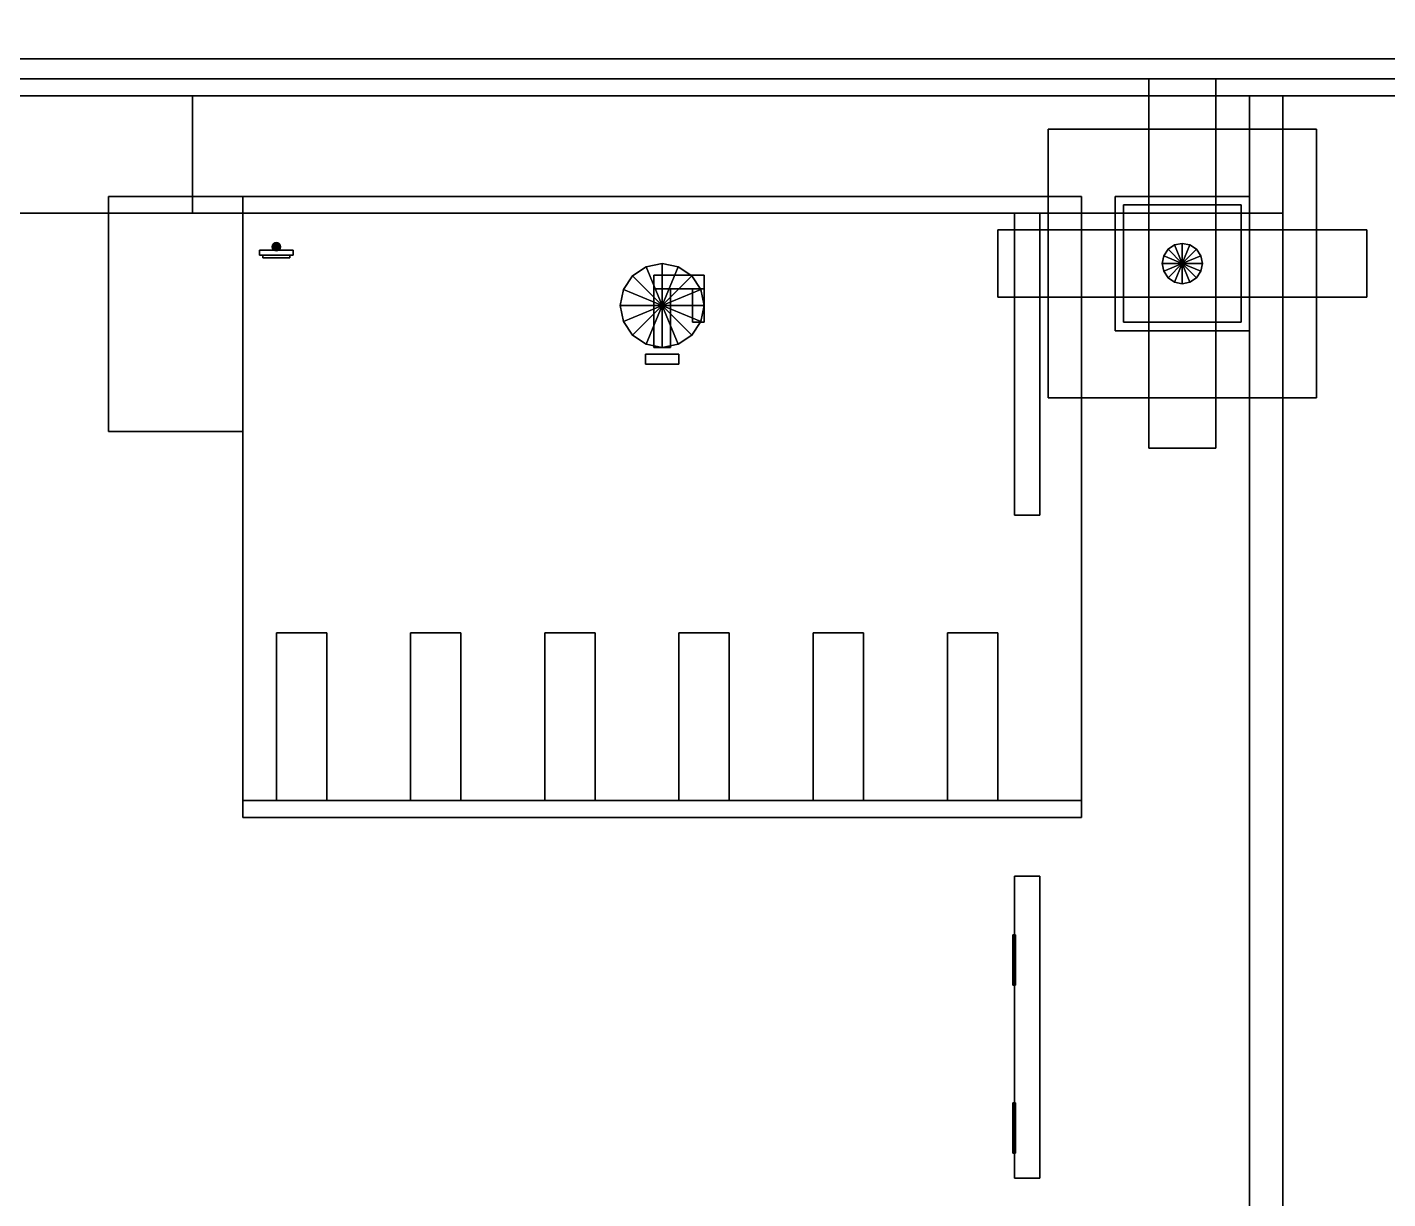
# Model space of a CAD drawing. Header units: millimetres. Extents: x -8000 to 18500, y -500 to 32500.
# Drawn here: x 5515 to 13625, y 18928 to 25908 of the extents above; entities that cross this region are included whole.
import ezdxf

# ---------------------------------------------------------------- set-up
doc = ezdxf.new("R2010")
doc.units = ezdxf.units.MM
doc.layers.add('3D-SITE', color=7, linetype='Continuous')

msp = doc.modelspace()

# ---------------------------------------------------------------- linework, layer by layer
at = {"layer": '3D-SITE', "color": 7}
for points in [[(-8000, 25500, -40), (-8000, 32500, -40), (18000, 32500, -40), (18000, 25500, -40)], [(-8000, 25500), (18000, 25500), (18000, 32500), (-8000, 32500)], [(-8000, 25600, 2), (-8000, 25720, 2), (18000, 25720, 2), (18000, 25600, 2)], [(-8000, 25720, 2), (-8000, 25720, 10), (18000, 25720, 10), (18000, 25720, 2)], [(-8000, 25600, 10), (18000, 25600, 10), (18000, 25720, 10), (-8000, 25720, 10)], [(-8000, 25600, 2), (18000, 25600, 2), (18000, 25600, 10), (-8000, 25600, 10)], [(12200, 23400, 4300), (12200, 25600, 4300), (12600, 25600, 4300), (12600, 23400, 4300)], [(12200, 25600, 4300), (12200, 25600, 4450), (12600, 25600, 4450), (12600, 25600, 4300)], [(12200, 23400, 4300), (12200, 23400, 4450), (12200, 25600, 4450), (12200, 25600, 4300)], [(12200, 23400, 4450), (12600, 23400, 4450), (12600, 25600, 4450), (12200, 25600, 4450)], [(12600, 23400, 4300), (12600, 25600, 4300), (12600, 25600, 4450), (12600, 23400, 4450)], [(-8000, 25500, -40), (18000, 25500, -40), (18000, 25500), (-8000, 25500)], [(-3000, 9900, -30), (-3000, 25500, -30), (13000, 25500, -30), (13000, 9900, -30)], [(-3000, 25500, -30), (-3000, 25500), (13000, 25500), (13000, 25500, -30)], [(-3000, 9900), (13000, 9900), (13000, 25500), (-3000, 25500)], [(500, 24800), (500, 25500), (6500, 25500), (6500, 24800)], [(500, 25500), (500, 25500, 50), (6500, 25500, 50), (6500, 25500)], [(500, 24800, 50), (6500, 24800, 50), (6500, 25500, 50), (500, 25500, 50)], [(6500, 24800), (6500, 25500), (13000, 25500), (13000, 24800)], [(6500, 25500), (6500, 25500, 150), (13000, 25500, 150), (13000, 25500)], [(6500, 24800), (6500, 24800, 150), (6500, 25500, 150), (6500, 25500)], [(6500, 24800, 150), (13000, 24800, 150), (13000, 25500, 150), (6500, 25500, 150)], [(6500, 24800), (6500, 25500), (6500, 25500, 50), (6500, 24800, 50)], [(12800, 9900), (12800, 25500), (13000, 25500), (13000, 9900)], [(12800, 25500), (12800, 25500, 160), (13000, 25500, 160), (13000, 25500)], [(12800, 9900), (12800, 9900, 160), (12800, 25500, 160), (12800, 25500)], [(12800, 9900, 160), (13000, 9900, 160), (13000, 25500, 160), (12800, 25500, 160)], [(13000, 9900, -30), (13000, 25500, -30), (13000, 25500), (13000, 9900)], [(13000, 9900), (13000, 25500), (13000, 25500, 160), (13000, 9900, 160)], [(13000, 24800), (13000, 25500), (13000, 25500, 150), (13000, 24800, 150)], [(11600, 23700, 4400), (11600, 25300, 4400), (13200, 25300, 4400), (13200, 23700, 4400)], [(11600, 25300, 4400), (11600, 25300, 4650), (13200, 25300, 4650), (13200, 25300, 4400)], [(11600, 23700, 4400), (11600, 23700, 4650), (11600, 25300, 4650), (11600, 25300, 4400)], [(11600, 23700, 4650), (13200, 23700, 4650), (13200, 25300, 4650), (11600, 25300, 4650)], [(13200, 23700, 4400), (13200, 25300, 4400), (13200, 25300, 4650), (13200, 23700, 4650)], [(6000, 23500), (6000, 24900), (6800, 24900), (6800, 23500)], [(6000, 24900), (6000, 24900, 150), (6800, 24900, 150), (6800, 24900)], [(6000, 23500), (6000, 23500, 150), (6000, 24900, 150), (6000, 24900)], [(6000, 23500, 150), (6800, 23500, 150), (6800, 24900, 150), (6000, 24900, 150)], [(6800, 21200, 2), (6800, 24900, 2), (11800, 24900, 2), (11800, 21200, 2)], [(6800, 24900, 2), (6800, 24900, 8), (11800, 24900, 8), (11800, 24900, 2)], [(6800, 21200, 2), (6800, 21200, 8), (6800, 24900, 8), (6800, 24900, 2)], [(6800, 21200, 8), (11800, 21200, 8), (11800, 24900, 8), (6800, 24900, 8)], [(6800, 24800, 4), (6800, 24900, 4), (11800, 24900, 4), (11800, 24800, 4)], [(6800, 24900, 4), (6800, 24900, 12), (11800, 24900, 12), (11800, 24900, 4)], [(6800, 24800, 4), (6800, 24800, 12), (6800, 24900, 12), (6800, 24900, 4)], [(6800, 24800, 12), (11800, 24800, 12), (11800, 24900, 12), (6800, 24900, 12)], [(6800, 23500), (6800, 24900), (6800, 24900, 150), (6800, 23500, 150)], [(11800, 21200, 2), (11800, 24900, 2), (11800, 24900, 8), (11800, 21200, 8)], [(11800, 24800, 4), (11800, 24900, 4), (11800, 24900, 12), (11800, 24800, 12)], [(12000, 24100), (12000, 24900), (12800, 24900), (12800, 24100)], [(12000, 24900), (12000, 24900, 450), (12800, 24900, 450), (12800, 24900)], [(12000, 24100), (12000, 24100, 450), (12000, 24900, 450), (12000, 24900)], [(12000, 24100, 450), (12800, 24100, 450), (12800, 24900, 450), (12000, 24900, 450)], [(12800, 24100), (12800, 24900), (12800, 24900, 450), (12800, 24100, 450)], [(12050, 24150, 450), (12050, 24850, 450), (12750, 24850, 450), (12750, 24150, 450)], [(12050, 24850, 450), (12050, 24850, 500), (12750, 24850, 500), (12750, 24850, 450)], [(12050, 24150, 450), (12050, 24150, 500), (12050, 24850, 500), (12050, 24850, 450)], [(12050, 24150, 500), (12750, 24150, 500), (12750, 24850, 500), (12050, 24850, 500)], [(12750, 24150, 450), (12750, 24850, 450), (12750, 24850, 500), (12750, 24150, 500)], [(500, 24800), (6500, 24800), (6500, 24800, 50), (500, 24800, 50)], [(6500, 24800), (13000, 24800), (13000, 24800, 150), (6500, 24800, 150)], [(6800, 24800, 4), (11800, 24800, 4), (11800, 24800, 12), (6800, 24800, 12)], [(11400, 23000), (11400, 24800), (11550, 24800), (11550, 23000)], [(11400, 24800), (11400, 24800, 100), (11550, 24800, 100), (11550, 24800)], [(11400, 23000), (11400, 23000, 100), (11400, 24800, 100), (11400, 24800)], [(11400, 23000, 100), (11550, 23000, 100), (11550, 24800, 100), (11400, 24800, 100)], [(11550, 23000), (11550, 24800), (11550, 24800, 100), (11550, 23000, 100)], [(11300, 24300, 4300), (11300, 24700, 4300), (13500, 24700, 4300), (13500, 24300, 4300)], [(11300, 24700, 4300), (11300, 24700, 4450), (13500, 24700, 4450), (13500, 24700, 4300)], [(11300, 24300, 4300), (11300, 24300, 4450), (11300, 24700, 4450), (11300, 24700, 4300)], [(11300, 24300, 4450), (13500, 24300, 4450), (13500, 24700, 4450), (11300, 24700, 4450)], [(13500, 24300, 4300), (13500, 24700, 4300), (13500, 24700, 4450), (13500, 24300, 4450)], [(6900, 24550, 1400), (6900, 24580, 1400), (7100, 24580, 1400), (7100, 24550, 1400)], [(6900, 24580, 1400), (6900, 24580, 1850), (7100, 24580, 1850), (7100, 24580, 1400)], [(6900, 24550, 1400), (6900, 24550, 1850), (6900, 24580, 1850), (6900, 24580, 1400)], [(6900, 24550, 1850), (7100, 24550, 1850), (7100, 24580, 1850), (6900, 24580, 1850)], [(6976.9, 24609.6), (6975, 24600), (6975, 24600, 2000), (6976.9, 24609.6, 2000)], [(7000, 24600, 2000), (6976.9, 24609.6, 2000), (6975, 24600, 2000), (7000, 24600, 2000)], [(7000, 24600), (6975, 24600), (6976.9, 24609.6), (7000, 24600)], [(6975, 24600), (6976.9, 24590.4), (6976.9, 24590.4, 2000), (6975, 24600, 2000)], [(7000, 24600, 2000), (6975, 24600, 2000), (6976.9, 24590.4, 2000), (7000, 24600, 2000)], [(7000, 24600), (6976.9, 24590.4), (6975, 24600), (7000, 24600)], [(6982.3, 24617.7), (6976.9, 24609.6), (6976.9, 24609.6, 2000), (6982.3, 24617.7, 2000)], [(7000, 24600, 2000), (6982.3, 24617.7, 2000), (6976.9, 24609.6, 2000), (7000, 24600, 2000)], [(7000, 24600), (6976.9, 24609.6), (6982.3, 24617.7), (7000, 24600)], [(7000, 24600, 2000), (6976.9, 24590.4, 2000), (6982.3, 24582.3, 2000), (7000, 24600, 2000)], [(7000, 24600), (6982.3, 24582.3), (6976.9, 24590.4), (7000, 24600)], [(6976.9, 24590.4), (6982.3, 24582.3), (6982.3, 24582.3, 2000), (6976.9, 24590.4, 2000)], [(6990.4, 24623.1), (6982.3, 24617.7), (6982.3, 24617.7, 2000), (6990.4, 24623.1, 2000)], [(7000, 24600, 2000), (6990.4, 24623.1, 2000), (6982.3, 24617.7, 2000), (7000, 24600, 2000)], [(7000, 24600), (6982.3, 24617.7), (6990.4, 24623.1), (7000, 24600)], [(7000, 24600, 2000), (6982.3, 24582.3, 2000), (6990.4, 24576.9, 2000), (7000, 24600, 2000)], [(7000, 24600), (6990.4, 24576.9), (6982.3, 24582.3), (7000, 24600)], [(6982.3, 24582.3), (6990.4, 24576.9), (6990.4, 24576.9, 2000), (6982.3, 24582.3, 2000)], [(7000, 24625), (6990.4, 24623.1), (6990.4, 24623.1, 2000), (7000, 24625, 2000)], [(7000, 24600, 2000), (7000, 24625, 2000), (6990.4, 24623.1, 2000), (7000, 24600, 2000)], [(7000, 24600), (6990.4, 24623.1), (7000, 24625), (7000, 24600)], [(7000, 24600, 2000), (6990.4, 24576.9, 2000), (7000, 24575, 2000), (7000, 24600, 2000)], [(7000, 24600), (7000, 24575), (6990.4, 24576.9), (7000, 24600)], [(6990.4, 24576.9), (7000, 24575), (7000, 24575, 2000), (6990.4, 24576.9, 2000)], [(7009.6, 24623.1), (7000, 24625), (7000, 24625, 2000), (7009.6, 24623.1, 2000)], [(7000, 24600, 2000), (7009.6, 24623.1, 2000), (7000, 24625, 2000), (7000, 24600, 2000)], [(7000, 24600), (7000, 24625), (7009.6, 24623.1), (7000, 24600)], [(7000, 24600, 2000), (7017.7, 24617.7, 2000), (7009.6, 24623.1, 2000), (7000, 24600, 2000)], [(7000, 24600), (7009.6, 24623.1), (7017.7, 24617.7), (7000, 24600)], [(7000, 24600, 2000), (7023.1, 24609.6, 2000), (7017.7, 24617.7, 2000), (7000, 24600, 2000)], [(7000, 24600), (7017.7, 24617.7), (7023.1, 24609.6), (7000, 24600)], [(7000, 24600, 2000), (7025, 24600, 2000), (7023.1, 24609.6, 2000), (7000, 24600, 2000)], [(7000, 24600), (7023.1, 24609.6), (7025, 24600), (7000, 24600)], [(7000, 24600, 2000), (7000, 24575, 2000), (7009.6, 24576.9, 2000), (7000, 24600, 2000)], [(7000, 24600), (7009.6, 24576.9), (7000, 24575), (7000, 24600)], [(7000, 24600, 2000), (7009.6, 24576.9, 2000), (7017.7, 24582.3, 2000), (7000, 24600, 2000)], [(7000, 24600), (7017.7, 24582.3), (7009.6, 24576.9), (7000, 24600)], [(7000, 24600, 2000), (7017.7, 24582.3, 2000), (7023.1, 24590.4, 2000), (7000, 24600, 2000)], [(7000, 24600), (7023.1, 24590.4), (7017.7, 24582.3), (7000, 24600)], [(7000, 24600, 2000), (7023.1, 24590.4, 2000), (7025, 24600, 2000), (7000, 24600, 2000)], [(7000, 24600), (7025, 24600), (7023.1, 24590.4), (7000, 24600)], [(7000, 24575), (7009.6, 24576.9), (7009.6, 24576.9, 2000), (7000, 24575, 2000)], [(7017.7, 24617.7), (7009.6, 24623.1), (7009.6, 24623.1, 2000), (7017.7, 24617.7, 2000)], [(7009.6, 24576.9), (7017.7, 24582.3), (7017.7, 24582.3, 2000), (7009.6, 24576.9, 2000)], [(7023.1, 24609.6), (7017.7, 24617.7), (7017.7, 24617.7, 2000), (7023.1, 24609.6, 2000)], [(7017.7, 24582.3), (7023.1, 24590.4), (7023.1, 24590.4, 2000), (7017.7, 24582.3, 2000)], [(7025, 24600), (7023.1, 24609.6), (7023.1, 24609.6, 2000), (7025, 24600, 2000)], [(7023.1, 24590.4), (7025, 24600), (7025, 24600, 2000), (7023.1, 24590.4, 2000)], [(7100, 24550, 1400), (7100, 24580, 1400), (7100, 24580, 1850), (7100, 24550, 1850)], [(12315.1, 24584.9, 500), (12289.1, 24545.9, 500), (12289.1, 24545.9, 4500), (12315.1, 24584.9, 4500)], [(12400, 24500, 4500), (12315.1, 24584.9, 4500), (12289.1, 24545.9, 4500), (12400, 24500, 4500)], [(12400, 24500, 500), (12289.1, 24545.9, 500), (12315.1, 24584.9, 500), (12400, 24500, 500)], [(12354.1, 24610.9, 500), (12315.1, 24584.9, 500), (12315.1, 24584.9, 4500), (12354.1, 24610.9, 4500)], [(12400, 24500, 4500), (12354.1, 24610.9, 4500), (12315.1, 24584.9, 4500), (12400, 24500, 4500)], [(12400, 24500, 500), (12315.1, 24584.9, 500), (12354.1, 24610.9, 500), (12400, 24500, 500)], [(12400, 24620, 500), (12354.1, 24610.9, 500), (12354.1, 24610.9, 4500), (12400, 24620, 4500)], [(12400, 24500, 4500), (12400, 24620, 4500), (12354.1, 24610.9, 4500), (12400, 24500, 4500)], [(12400, 24500, 500), (12354.1, 24610.9, 500), (12400, 24620, 500), (12400, 24500, 500)], [(12445.9, 24610.9, 500), (12400, 24620, 500), (12400, 24620, 4500), (12445.9, 24610.9, 4500)], [(12400, 24500, 4500), (12445.9, 24610.9, 4500), (12400, 24620, 4500), (12400, 24500, 4500)], [(12400, 24500, 500), (12400, 24620, 500), (12445.9, 24610.9, 500), (12400, 24500, 500)], [(12400, 24500, 4500), (12484.9, 24584.9, 4500), (12445.9, 24610.9, 4500), (12400, 24500, 4500)], [(12400, 24500, 500), (12445.9, 24610.9, 500), (12484.9, 24584.9, 500), (12400, 24500, 500)], [(12400, 24500, 4500), (12510.9, 24545.9, 4500), (12484.9, 24584.9, 4500), (12400, 24500, 4500)], [(12400, 24500, 500), (12484.9, 24584.9, 500), (12510.9, 24545.9, 500), (12400, 24500, 500)], [(12484.9, 24584.9, 500), (12445.9, 24610.9, 500), (12445.9, 24610.9, 4500), (12484.9, 24584.9, 4500)], [(12510.9, 24545.9, 500), (12484.9, 24584.9, 500), (12484.9, 24584.9, 4500), (12510.9, 24545.9, 4500)], [(6900, 24550, 1400), (7100, 24550, 1400), (7100, 24550, 1850), (6900, 24550, 1850)], [(6920, 24535, 1450), (6920, 24550, 1450), (7080, 24550, 1450), (7080, 24535, 1450)], [(6920, 24550, 1450), (6920, 24550, 1800), (7080, 24550, 1800), (7080, 24550, 1450)], [(6920, 24535, 1450), (6920, 24535, 1800), (6920, 24550, 1800), (6920, 24550, 1450)], [(6920, 24535, 1800), (7080, 24535, 1800), (7080, 24550, 1800), (6920, 24550, 1800)], [(6920, 24535, 1450), (7080, 24535, 1450), (7080, 24535, 1800), (6920, 24535, 1800)], [(7080, 24535, 1450), (7080, 24550, 1450), (7080, 24550, 1800), (7080, 24535, 1800)], [(9300, 24500, 8), (9204.3, 24481, 8), (9204.3, 24481, 16), (9300, 24500, 16)], [(9300, 24250, 16), (9300, 24500, 16), (9204.3, 24481, 16), (9300, 24250, 16)], [(9300, 24250, 8), (9204.3, 24481, 8), (9300, 24500, 8), (9300, 24250, 8)], [(9395.7, 24481, 8), (9300, 24500, 8), (9300, 24500, 16), (9395.7, 24481, 16)], [(9300, 24250, 16), (9395.7, 24481, 16), (9300, 24500, 16), (9300, 24250, 16)], [(9300, 24250, 8), (9300, 24500, 8), (9395.7, 24481, 8), (9300, 24250, 8)], [(12289.1, 24545.9, 500), (12280, 24500, 500), (12280, 24500, 4500), (12289.1, 24545.9, 4500)], [(12400, 24500, 4500), (12289.1, 24545.9, 4500), (12280, 24500, 4500), (12400, 24500, 4500)], [(12400, 24500, 500), (12280, 24500, 500), (12289.1, 24545.9, 500), (12400, 24500, 500)], [(12280, 24500, 500), (12289.1, 24454.1, 500), (12289.1, 24454.1, 4500), (12280, 24500, 4500)], [(12400, 24500, 4500), (12280, 24500, 4500), (12289.1, 24454.1, 4500), (12400, 24500, 4500)], [(12400, 24500, 500), (12289.1, 24454.1, 500), (12280, 24500, 500), (12400, 24500, 500)], [(12400, 24500, 4500), (12289.1, 24454.1, 4500), (12315.1, 24415.1, 4500), (12400, 24500, 4500)], [(12400, 24500, 500), (12315.1, 24415.1, 500), (12289.1, 24454.1, 500), (12400, 24500, 500)], [(12400, 24500, 4500), (12315.1, 24415.1, 4500), (12354.1, 24389.1, 4500), (12400, 24500, 4500)], [(12400, 24500, 500), (12354.1, 24389.1, 500), (12315.1, 24415.1, 500), (12400, 24500, 500)], [(12400, 24500, 4500), (12354.1, 24389.1, 4500), (12400, 24380, 4500), (12400, 24500, 4500)], [(12400, 24500, 500), (12400, 24380, 500), (12354.1, 24389.1, 500), (12400, 24500, 500)], [(12400, 24500, 4500), (12520, 24500, 4500), (12510.9, 24545.9, 4500), (12400, 24500, 4500)], [(12400, 24500, 500), (12510.9, 24545.9, 500), (12520, 24500, 500), (12400, 24500, 500)], [(12400, 24500, 4500), (12400, 24380, 4500), (12445.9, 24389.1, 4500), (12400, 24500, 4500)], [(12400, 24500, 500), (12445.9, 24389.1, 500), (12400, 24380, 500), (12400, 24500, 500)], [(12400, 24500, 4500), (12445.9, 24389.1, 4500), (12484.9, 24415.1, 4500), (12400, 24500, 4500)], [(12400, 24500, 500), (12484.9, 24415.1, 500), (12445.9, 24389.1, 500), (12400, 24500, 500)], [(12400, 24500, 4500), (12484.9, 24415.1, 4500), (12510.9, 24454.1, 4500), (12400, 24500, 4500)], [(12400, 24500, 500), (12510.9, 24454.1, 500), (12484.9, 24415.1, 500), (12400, 24500, 500)], [(12400, 24500, 4500), (12510.9, 24454.1, 4500), (12520, 24500, 4500), (12400, 24500, 4500)], [(12400, 24500, 500), (12520, 24500, 500), (12510.9, 24454.1, 500), (12400, 24500, 500)], [(12520, 24500, 500), (12510.9, 24545.9, 500), (12510.9, 24545.9, 4500), (12520, 24500, 4500)], [(12510.9, 24454.1, 500), (12520, 24500, 500), (12520, 24500, 4500), (12510.9, 24454.1, 4500)], [(9123.2, 24426.8, 8), (9069, 24345.7, 8), (9069, 24345.7, 16), (9123.2, 24426.8, 16)], [(9300, 24250, 16), (9123.2, 24426.8, 16), (9069, 24345.7, 16), (9300, 24250, 16)], [(9300, 24250, 8), (9069, 24345.7, 8), (9123.2, 24426.8, 8), (9300, 24250, 8)], [(9204.3, 24481, 8), (9123.2, 24426.8, 8), (9123.2, 24426.8, 16), (9204.3, 24481, 16)], [(9300, 24250, 16), (9204.3, 24481, 16), (9123.2, 24426.8, 16), (9300, 24250, 16)], [(9300, 24250, 8), (9123.2, 24426.8, 8), (9204.3, 24481, 8), (9300, 24250, 8)], [(9250, 24350, 8), (9250, 24430, 8), (9550, 24430, 8), (9550, 24350, 8)], [(9250, 24430, 8), (9250, 24430, 16), (9550, 24430, 16), (9550, 24430, 8)], [(9250, 24350, 8), (9250, 24350, 16), (9250, 24430, 16), (9250, 24430, 8)], [(9250, 24350, 16), (9550, 24350, 16), (9550, 24430, 16), (9250, 24430, 16)], [(9300, 24250, 16), (9476.8, 24426.8, 16), (9395.7, 24481, 16), (9300, 24250, 16)], [(9300, 24250, 8), (9395.7, 24481, 8), (9476.8, 24426.8, 8), (9300, 24250, 8)], [(9300, 24250, 16), (9531, 24345.7, 16), (9476.8, 24426.8, 16), (9300, 24250, 16)], [(9300, 24250, 8), (9476.8, 24426.8, 8), (9531, 24345.7, 8), (9300, 24250, 8)], [(9476.8, 24426.8, 8), (9395.7, 24481, 8), (9395.7, 24481, 16), (9476.8, 24426.8, 16)], [(9531, 24345.7, 8), (9476.8, 24426.8, 8), (9476.8, 24426.8, 16), (9531, 24345.7, 16)], [(9550, 24350, 8), (9550, 24430, 8), (9550, 24430, 16), (9550, 24350, 16)], [(12289.1, 24454.1, 500), (12315.1, 24415.1, 500), (12315.1, 24415.1, 4500), (12289.1, 24454.1, 4500)], [(12315.1, 24415.1, 500), (12354.1, 24389.1, 500), (12354.1, 24389.1, 4500), (12315.1, 24415.1, 4500)], [(12445.9, 24389.1, 500), (12484.9, 24415.1, 500), (12484.9, 24415.1, 4500), (12445.9, 24389.1, 4500)], [(12484.9, 24415.1, 500), (12510.9, 24454.1, 500), (12510.9, 24454.1, 4500), (12484.9, 24415.1, 4500)], [(9069, 24345.7, 8), (9050, 24250, 8), (9050, 24250, 16), (9069, 24345.7, 16)], [(9300, 24250, 16), (9069, 24345.7, 16), (9050, 24250, 16), (9300, 24250, 16)], [(9300, 24250, 8), (9050, 24250, 8), (9069, 24345.7, 8), (9300, 24250, 8)], [(9250, 24000, 8), (9250, 24350, 8), (9350, 24350, 8), (9350, 24000, 8)], [(9250, 24350, 8), (9250, 24350, 16), (9350, 24350, 16), (9350, 24350, 8)], [(9250, 24000, 8), (9250, 24000, 16), (9250, 24350, 16), (9250, 24350, 8)], [(9250, 24000, 16), (9350, 24000, 16), (9350, 24350, 16), (9250, 24350, 16)], [(9250, 24350, 8), (9550, 24350, 8), (9550, 24350, 16), (9250, 24350, 16)], [(9300, 24250, 16), (9550, 24250, 16), (9531, 24345.7, 16), (9300, 24250, 16)], [(9300, 24250, 8), (9531, 24345.7, 8), (9550, 24250, 8), (9300, 24250, 8)], [(9350, 24000, 8), (9350, 24350, 8), (9350, 24350, 16), (9350, 24000, 16)], [(9480, 24150, 8), (9480, 24350, 8), (9550, 24350, 8), (9550, 24150, 8)], [(9480, 24350, 8), (9480, 24350, 16), (9550, 24350, 16), (9550, 24350, 8)], [(9480, 24150, 8), (9480, 24150, 16), (9480, 24350, 16), (9480, 24350, 8)], [(9480, 24150, 16), (9550, 24150, 16), (9550, 24350, 16), (9480, 24350, 16)], [(9550, 24250, 8), (9531, 24345.7, 8), (9531, 24345.7, 16), (9550, 24250, 16)], [(9550, 24150, 8), (9550, 24350, 8), (9550, 24350, 16), (9550, 24150, 16)], [(12354.1, 24389.1, 500), (12400, 24380, 500), (12400, 24380, 4500), (12354.1, 24389.1, 4500)], [(12400, 24380, 500), (12445.9, 24389.1, 500), (12445.9, 24389.1, 4500), (12400, 24380, 4500)], [(9050, 24250, 8), (9069, 24154.3, 8), (9069, 24154.3, 16), (9050, 24250, 16)], [(9300, 24250, 16), (9050, 24250, 16), (9069, 24154.3, 16), (9300, 24250, 16)], [(9300, 24250, 8), (9069, 24154.3, 8), (9050, 24250, 8), (9300, 24250, 8)], [(9300, 24250, 16), (9069, 24154.3, 16), (9123.2, 24073.2, 16), (9300, 24250, 16)], [(9300, 24250, 8), (9123.2, 24073.2, 8), (9069, 24154.3, 8), (9300, 24250, 8)], [(9300, 24250, 16), (9123.2, 24073.2, 16), (9204.3, 24019, 16), (9300, 24250, 16)], [(9300, 24250, 8), (9204.3, 24019, 8), (9123.2, 24073.2, 8), (9300, 24250, 8)], [(9300, 24250, 16), (9204.3, 24019, 16), (9300, 24000, 16), (9300, 24250, 16)], [(9300, 24250, 8), (9300, 24000, 8), (9204.3, 24019, 8), (9300, 24250, 8)], [(9300, 24250, 16), (9300, 24000, 16), (9395.7, 24019, 16), (9300, 24250, 16)], [(9300, 24250, 8), (9395.7, 24019, 8), (9300, 24000, 8), (9300, 24250, 8)], [(9300, 24250, 16), (9395.7, 24019, 16), (9476.8, 24073.2, 16), (9300, 24250, 16)], [(9300, 24250, 8), (9476.8, 24073.2, 8), (9395.7, 24019, 8), (9300, 24250, 8)], [(9300, 24250, 16), (9476.8, 24073.2, 16), (9531, 24154.3, 16), (9300, 24250, 16)], [(9300, 24250, 8), (9531, 24154.3, 8), (9476.8, 24073.2, 8), (9300, 24250, 8)], [(9300, 24250, 16), (9531, 24154.3, 16), (9550, 24250, 16), (9300, 24250, 16)], [(9300, 24250, 8), (9550, 24250, 8), (9531, 24154.3, 8), (9300, 24250, 8)], [(9531, 24154.3, 8), (9550, 24250, 8), (9550, 24250, 16), (9531, 24154.3, 16)], [(11300, 24300, 4300), (13500, 24300, 4300), (13500, 24300, 4450), (11300, 24300, 4450)], [(9069, 24154.3, 8), (9123.2, 24073.2, 8), (9123.2, 24073.2, 16), (9069, 24154.3, 16)], [(9476.8, 24073.2, 8), (9531, 24154.3, 8), (9531, 24154.3, 16), (9476.8, 24073.2, 16)], [(9480, 24150, 8), (9550, 24150, 8), (9550, 24150, 16), (9480, 24150, 16)], [(12000, 24100), (12800, 24100), (12800, 24100, 450), (12000, 24100, 450)], [(12050, 24150, 450), (12750, 24150, 450), (12750, 24150, 500), (12050, 24150, 500)], [(9123.2, 24073.2, 8), (9204.3, 24019, 8), (9204.3, 24019, 16), (9123.2, 24073.2, 16)], [(9204.3, 24019, 8), (9300, 24000, 8), (9300, 24000, 16), (9204.3, 24019, 16)], [(9300, 24000, 8), (9395.7, 24019, 8), (9395.7, 24019, 16), (9300, 24000, 16)], [(9395.7, 24019, 8), (9476.8, 24073.2, 8), (9476.8, 24073.2, 16), (9395.7, 24019, 16)], [(9200, 23900, 8), (9200, 23960, 8), (9400, 23960, 8), (9400, 23900, 8)], [(9200, 23960, 8), (9200, 23960, 16), (9400, 23960, 16), (9400, 23960, 8)], [(9200, 23900, 8), (9200, 23900, 16), (9200, 23960, 16), (9200, 23960, 8)], [(9200, 23900, 16), (9400, 23900, 16), (9400, 23960, 16), (9200, 23960, 16)], [(9250, 24000, 8), (9350, 24000, 8), (9350, 24000, 16), (9250, 24000, 16)], [(9400, 23900, 8), (9400, 23960, 8), (9400, 23960, 16), (9400, 23900, 16)], [(9200, 23900, 8), (9400, 23900, 8), (9400, 23900, 16), (9200, 23900, 16)], [(11600, 23700, 4400), (13200, 23700, 4400), (13200, 23700, 4650), (11600, 23700, 4650)], [(6000, 23500), (6800, 23500), (6800, 23500, 150), (6000, 23500, 150)], [(12200, 23400, 4300), (12600, 23400, 4300), (12600, 23400, 4450), (12200, 23400, 4450)], [(11400, 23000), (11550, 23000), (11550, 23000, 100), (11400, 23000, 100)], [(7000, 21300, 4), (7000, 22300, 4), (7300, 22300, 4), (7300, 21300, 4)], [(7000, 22300, 4), (7000, 22300, 10), (7300, 22300, 10), (7300, 22300, 4)], [(7000, 21300, 4), (7000, 21300, 10), (7000, 22300, 10), (7000, 22300, 4)], [(7000, 21300, 10), (7300, 21300, 10), (7300, 22300, 10), (7000, 22300, 10)], [(7300, 21300, 4), (7300, 22300, 4), (7300, 22300, 10), (7300, 21300, 10)], [(7800, 21300, 4), (7800, 22300, 4), (8100, 22300, 4), (8100, 21300, 4)], [(7800, 22300, 4), (7800, 22300, 10), (8100, 22300, 10), (8100, 22300, 4)], [(7800, 21300, 4), (7800, 21300, 10), (7800, 22300, 10), (7800, 22300, 4)], [(7800, 21300, 10), (8100, 21300, 10), (8100, 22300, 10), (7800, 22300, 10)], [(8100, 21300, 4), (8100, 22300, 4), (8100, 22300, 10), (8100, 21300, 10)], [(8600, 21300, 4), (8600, 22300, 4), (8900, 22300, 4), (8900, 21300, 4)], [(8600, 22300, 4), (8600, 22300, 10), (8900, 22300, 10), (8900, 22300, 4)], [(8600, 21300, 4), (8600, 21300, 10), (8600, 22300, 10), (8600, 22300, 4)], [(8600, 21300, 10), (8900, 21300, 10), (8900, 22300, 10), (8600, 22300, 10)], [(8900, 21300, 4), (8900, 22300, 4), (8900, 22300, 10), (8900, 21300, 10)], [(9400, 21300, 4), (9400, 22300, 4), (9700, 22300, 4), (9700, 21300, 4)], [(9400, 22300, 4), (9400, 22300, 10), (9700, 22300, 10), (9700, 22300, 4)], [(9400, 21300, 4), (9400, 21300, 10), (9400, 22300, 10), (9400, 22300, 4)], [(9400, 21300, 10), (9700, 21300, 10), (9700, 22300, 10), (9400, 22300, 10)], [(9700, 21300, 4), (9700, 22300, 4), (9700, 22300, 10), (9700, 21300, 10)], [(10200, 21300, 4), (10200, 22300, 4), (10500, 22300, 4), (10500, 21300, 4)], [(10200, 22300, 4), (10200, 22300, 10), (10500, 22300, 10), (10500, 22300, 4)], [(10200, 21300, 4), (10200, 21300, 10), (10200, 22300, 10), (10200, 22300, 4)], [(10200, 21300, 10), (10500, 21300, 10), (10500, 22300, 10), (10200, 22300, 10)], [(10500, 21300, 4), (10500, 22300, 4), (10500, 22300, 10), (10500, 21300, 10)], [(11000, 21300, 4), (11000, 22300, 4), (11300, 22300, 4), (11300, 21300, 4)], [(11000, 22300, 4), (11000, 22300, 10), (11300, 22300, 10), (11300, 22300, 4)], [(11000, 21300, 4), (11000, 21300, 10), (11000, 22300, 10), (11000, 22300, 4)], [(11000, 21300, 10), (11300, 21300, 10), (11300, 22300, 10), (11000, 22300, 10)], [(11300, 21300, 4), (11300, 22300, 4), (11300, 22300, 10), (11300, 21300, 10)], [(6800, 21200, 2), (6800, 21300, 2), (11800, 21300, 2), (11800, 21200, 2)], [(6800, 21300, 2), (6800, 21300, 10), (11800, 21300, 10), (11800, 21300, 2)], [(6800, 21200, 2), (6800, 21200, 10), (6800, 21300, 10), (6800, 21300, 2)], [(6800, 21200, 10), (11800, 21200, 10), (11800, 21300, 10), (6800, 21300, 10)], [(7000, 21300, 4), (7300, 21300, 4), (7300, 21300, 10), (7000, 21300, 10)], [(7800, 21300, 4), (8100, 21300, 4), (8100, 21300, 10), (7800, 21300, 10)], [(8600, 21300, 4), (8900, 21300, 4), (8900, 21300, 10), (8600, 21300, 10)], [(9400, 21300, 4), (9700, 21300, 4), (9700, 21300, 10), (9400, 21300, 10)], [(10200, 21300, 4), (10500, 21300, 4), (10500, 21300, 10), (10200, 21300, 10)], [(11000, 21300, 4), (11300, 21300, 4), (11300, 21300, 10), (11000, 21300, 10)], [(11800, 21200, 2), (11800, 21300, 2), (11800, 21300, 10), (11800, 21200, 10)], [(6800, 21200, 2), (11800, 21200, 2), (11800, 21200, 10), (6800, 21200, 10)], [(6800, 21200, 2), (11800, 21200, 2), (11800, 21200, 8), (6800, 21200, 8)], [(11400, 19050), (11400, 20850), (11550, 20850), (11550, 19050)], [(11400, 20850), (11400, 20850, 100), (11550, 20850, 100), (11550, 20850)], [(11400, 19050), (11400, 19050, 100), (11400, 20850, 100), (11400, 20850)], [(11400, 19050, 100), (11550, 19050, 100), (11550, 20850, 100), (11400, 20850, 100)], [(11550, 19050), (11550, 20850), (11550, 20850, 100), (11550, 19050, 100)], [(11390, 20200, 40), (11390, 20500, 40), (11405, 20500, 40), (11405, 20200, 40)], [(11390, 20500, 40), (11390, 20500, 80), (11405, 20500, 80), (11405, 20500, 40)], [(11390, 20200, 40), (11390, 20200, 80), (11390, 20500, 80), (11390, 20500, 40)], [(11390, 20200, 80), (11405, 20200, 80), (11405, 20500, 80), (11390, 20500, 80)], [(11405, 20200, 40), (11405, 20500, 40), (11405, 20500, 80), (11405, 20200, 80)], [(11390, 20200, 40), (11405, 20200, 40), (11405, 20200, 80), (11390, 20200, 80)], [(11390, 19200, 40), (11390, 19500, 40), (11405, 19500, 40), (11405, 19200, 40)], [(11390, 19500, 40), (11390, 19500, 80), (11405, 19500, 80), (11405, 19500, 40)], [(11390, 19200, 40), (11390, 19200, 80), (11390, 19500, 80), (11390, 19500, 40)], [(11390, 19200, 80), (11405, 19200, 80), (11405, 19500, 80), (11390, 19500, 80)], [(11405, 19200, 40), (11405, 19500, 40), (11405, 19500, 80), (11405, 19200, 80)], [(11390, 19200, 40), (11405, 19200, 40), (11405, 19200, 80), (11390, 19200, 80)], [(11400, 19050), (11550, 19050), (11550, 19050, 100), (11400, 19050, 100)]]:
    msp.add_3dface(points, dxfattribs=at)

doc.saveas('drawing.dxf')
